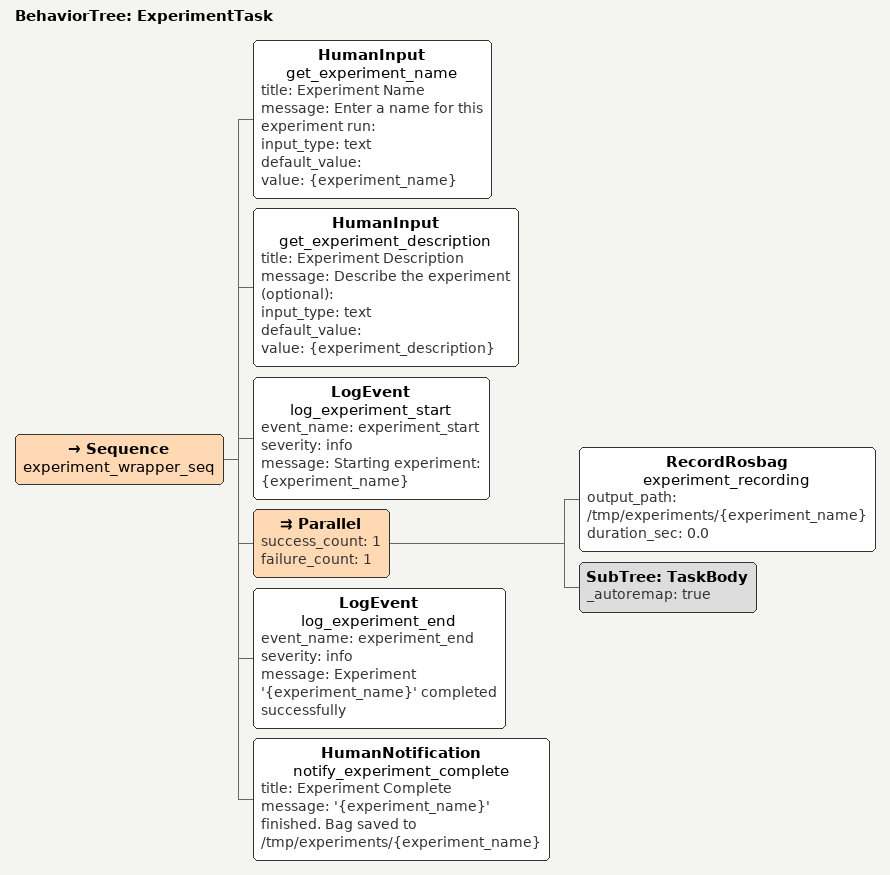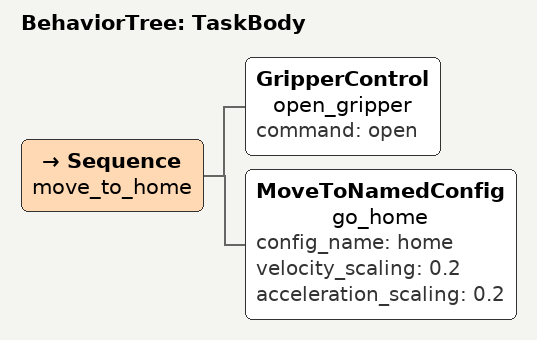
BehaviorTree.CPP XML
<root BTCPP_format="4" main_tree_to_execute="ExperimentTask">

  <BehaviorTree ID="ExperimentTask">
    <Sequence name="experiment_wrapper_seq">
      <HumanInput name="get_experiment_name"
                  title="Experiment Name"
                  message="Enter a name for this experiment run:"
                  input_type="text"
                  default_value=""
                  value="{experiment_name}"/>

      <HumanInput name="get_experiment_description"
                  title="Experiment Description"
                  message="Describe the experiment (optional):"
                  input_type="text"
                  default_value=""
                  value="{experiment_description}"/>

      <LogEvent name="log_experiment_start"
                event_name="experiment_start"
                severity="info"
                message="Starting experiment: {experiment_name}"/>

      <Parallel success_count="1" failure_count="1">
        <RecordRosbag name="experiment_recording"
                      output_path="/tmp/experiments/{experiment_name}"
                      duration_sec="0.0"/>

        <SubTree ID="TaskBody" _autoremap="true"/>
      </Parallel>

      <LogEvent name="log_experiment_end"
                event_name="experiment_end"
                severity="info"
                message="Experiment '{experiment_name}' completed successfully"/>

      <HumanNotification name="notify_experiment_complete"
                         title="Experiment Complete"
                         message="'{experiment_name}' finished. Bag saved to /tmp/experiments/{experiment_name}"/>
    </Sequence>
  </BehaviorTree>

  <BehaviorTree ID="TaskBody">
    <Sequence name="move_to_home">
      <GripperControl name="open_gripper"
                      command="open"/>

      <MoveToNamedConfig name="go_home"
                         config_name="home"
                         velocity_scaling="0.2"
                         acceleration_scaling="0.2"/>
    </Sequence>
  </BehaviorTree>

</root>
